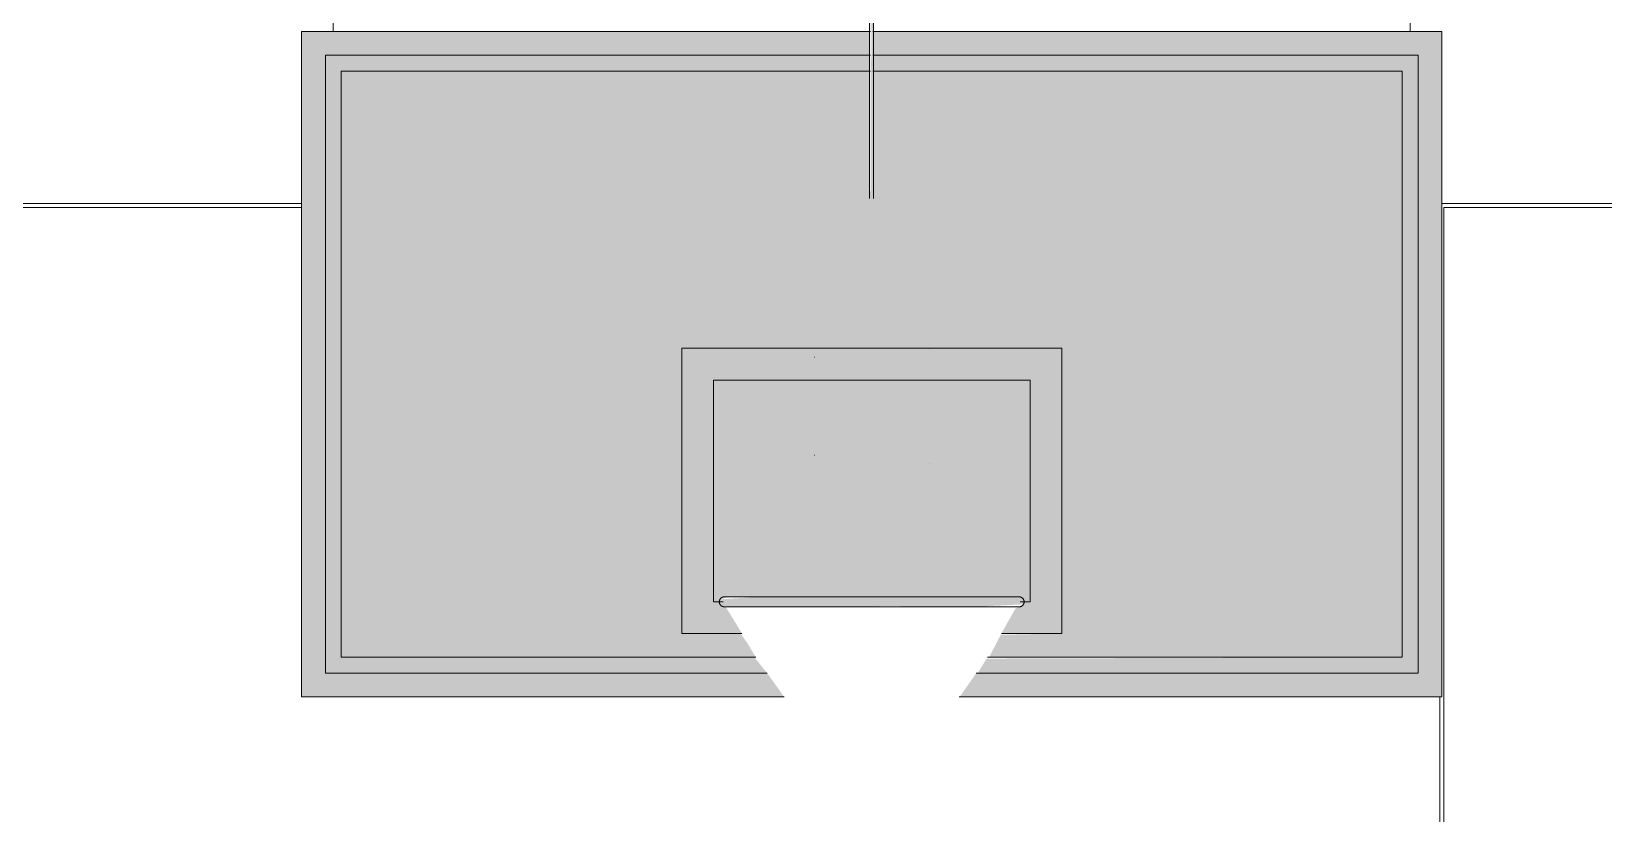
# Model space of a CAD drawing. Header units: inches. Extents: x -54880 to -186, y -265 to 853.
# Drawn here: x -12629 to -12529.8, y 106.6 to 156 of the extents above; entities that cross this region are included whole.
import ezdxf

# ---------------------------------------------------------------- set-up
doc = ezdxf.new("R2010")
doc.units = ezdxf.units.IN
doc.header["$MEASUREMENT"] = 0
doc.layers.add('A-WALL-PATT', color=111, linetype='Continuous', lineweight=9)
doc.layers.add('Q-SPCQ', color=91, linetype='Continuous', lineweight=9)

# ---------------------------------------------------------------- blocks, each defined once
blk = doc.blocks.new('Basketball_Backstop-Performance_Sports_Systems-3103-Ceiling_Hung - 27_-0_ to 27_-11 7_8_-706978-Section 6')
at = {"layer": 'Q-SPCQ'}
h = blk.add_hatch(color=256, dxfattribs=at)
h.paths.add_polyline_path([(-24956.612, 145.856), (-24956.676, 208.891), (-24956.737, 208.884), (-24956.67, 145.882), (-24956.64, 145.862)], flags=0)
h.paths.add_polyline_path([(-24956.737, 208.977), (-24956.676, 209.069), (-24956.737, 209.069)], flags=0)
for points in [[(-24956.612, 145.856), (-24956.503, 145.965), (-24956.487, 146.074), (-24956.549, 208.891), (-24956.612, 208.884), (-24956.612, 146.731)], [(-24955.622, 120), (-24947.223, 120), (-24947.023, 120.156), (-24947.28, 120.27), (-24947.722, 120.31), (-24961.748, 120.279), (-24964.262, 120.276), (-24966.19, 120.156), (-24965.933, 120), (-24956.607, 120)], [(-24953.482, 120.309), (-24953.482, 120.312), (-24953.629, 120.312)], [(-24957.614, 119.687), (-24955.522, 119.742), (-24953.361, 119.695), (-24950.996, 119.708), (-24949.873, 119.697), (-24947.023, 119.844), (-24947.28, 120), (-24965.99, 120), (-24966.19, 119.844), (-24965.933, 119.73), (-24964.725, 119.695), (-24957.747, 119.691)]]:
    blk.add_hatch(color=256, dxfattribs=at).paths.add_polyline_path(points, flags=0)
h = blk.add_hatch(color=256, dxfattribs=at)
h.paths.add_polyline_path([(-24992.607, 114), (-24962.134, 114), (-24963.208, 115.5), (-24991.107, 115.5), (-24991.107, 154.5), (-24956.737, 154.5), (-24956.737, 156), (-24992.607, 156), (-24992.607, 123.295)], flags=0)
h.paths.add_polyline_path([(-24950.806, 114), (-24920.607, 114), (-24920.607, 156), (-24956.487, 156), (-24956.487, 154.5), (-24922.107, 154.5), (-24922.107, 115.5), (-24950.005, 115.5), (-24951.052, 114)], flags=0)
h = blk.add_hatch(color=256, dxfattribs=at)
h.paths.add_polyline_path([(-24991.107, 115.5), (-24963.208, 115.5), (-24964.02, 116.5), (-24990.107, 116.5), (-24990.107, 153.5), (-24956.737, 153.5), (-24956.737, 154.5), (-24991.107, 154.5), (-24991.107, 123.295)], flags=0)
h.paths.add_polyline_path([(-24929.703, 115.5), (-24922.107, 115.5), (-24922.107, 154.5), (-24956.487, 154.5), (-24956.487, 153.5), (-24923.107, 153.5), (-24923.107, 116.5), (-24949.347, 116.419), (-24949.914, 115.5), (-24938.343, 115.5)], flags=0)
h.paths.add_polyline_path([(-24965.919, 118), (-24964.799, 118), (-24965.849, 119.723), (-24965.99, 119.756), (-24966.19, 119.844), (-24966.064, 120), (-24966.607, 120), (-24966.607, 134), (-24946.607, 134), (-24946.607, 120), (-24947.223, 120), (-24947.023, 119.844), (-24947.528, 119.583), (-24948.414, 118), (-24944.607, 118), (-24944.607, 136), (-24968.607, 136), (-24968.607, 118)], flags=0)
h = blk.add_hatch(color=256, dxfattribs=at)
h.paths.add_polyline_path([(-24990.107, 116.5), (-24963.924, 116.5), (-24964.438, 117.355), (-24964.882, 118), (-24968.607, 118), (-24968.607, 136), (-24944.607, 136), (-24944.607, 118), (-24948.46, 117.918), (-24949.193, 116.5), (-24923.107, 116.5), (-24923.107, 153.5), (-24956.487, 153.5), (-24956.549, 145.885), (-24956.674, 145.885), (-24956.737, 146.074), (-24956.737, 153.5), (-24990.107, 153.5), (-24990.107, 123.295)], flags=0)
h.paths.add_polyline_path([(-24966.19, 120), (-24965.99, 120), (-24966.17, 120.165), (-24965.686, 120.292), (-24964.715, 120.305), (-24952.702, 120.312), (-24947.22, 120.243), (-24947.023, 120.156), (-24947.223, 120), (-24946.607, 120), (-24946.607, 134), (-24966.607, 134), (-24966.607, 120)], flags=0)
for p, q in [((-24956.737, 208.887), (-24956.737, 145.456)), ((-24956.487, 145.456), (-24956.487, 208.887)), ((-24990.607, 156), (-24990.607, 157.563)), ((-24922.607, 157.563), (-24922.607, 156)), ((-24956.693, 156), (-24992.607, 156)), ((-24992.607, 156), (-24992.607, 114)), ((-24920.607, 156), (-24956.53, 156)), ((-24920.607, 114), (-24920.607, 156)), ((-24991.107, 115.5), (-24991.107, 154.5)), ((-24991.107, 154.5), (-24956.693, 154.5)), ((-24956.693, 154.5), (-24991.107, 154.5)), ((-24991.107, 154.5), (-24991.107, 115.5)), ((-24956.53, 154.5), (-24922.107, 154.5)), ((-24922.107, 154.5), (-24956.53, 154.5)), ((-24922.107, 154.5), (-24922.107, 115.5)), ((-24922.107, 115.5), (-24922.107, 154.5)), ((-24956.694, 153.5), (-24990.107, 153.5)), ((-24990.107, 153.5), (-24990.107, 116.5)), ((-24990.107, 116.5), (-24990.107, 153.5)), ((-24990.107, 153.5), (-24956.694, 153.5)), ((-24923.107, 153.5), (-24956.529, 153.5)), ((-24956.529, 153.5), (-24923.107, 153.5)), ((-24923.107, 116.5), (-24923.107, 153.5)), ((-24923.107, 153.5), (-24923.107, 116.5)), ((-24968.607, 118), (-24968.607, 136)), ((-24968.607, 136), (-24944.607, 136)), ((-24944.607, 136), (-24968.607, 136)), ((-24968.607, 136), (-24968.607, 118)), ((-24960.225, 135.437), (-24960.231, 135.437)), ((-24952.988, 135.937), (-24952.982, 135.937)), ((-24944.607, 136), (-24944.607, 118)), ((-24944.607, 118), (-24944.607, 136)), ((-24946.607, 134), (-24966.607, 134)), ((-24966.607, 134), (-24966.607, 120)), ((-24966.607, 120), (-24966.607, 134)), ((-24966.607, 134), (-24946.607, 134)), ((-24946.607, 120), (-24946.607, 134)), ((-24946.607, 134), (-24946.607, 120)), ((-24960.225, 129.25), (-24960.231, 129.25)), ((-24952.988, 128.75), (-24952.982, 128.75)), ((-24961.107, 120.312), (-24959.732, 120.312)), ((-24959.857, 120.312), (-24960.107, 120.312)), ((-24960.107, 120.304), (-24960.107, 120.312)), ((-24959.732, 120.312), (-24955.622, 120.312)), ((-24955.548, 120.312), (-24953.482, 120.312)), ((-24953.463, 120.312), (-24952.107, 120.312)), ((-24953.107, 120.312), (-24953.357, 120.312)), ((-24953.107, 120.312), (-24953.107, 120.304)), ((-24966.607, 120), (-24965.99, 120)), ((-24965.99, 120), (-24966.607, 120)), ((-24947.223, 120), (-24946.607, 120)), ((-24946.607, 120), (-24947.223, 120)), ((-24964.799, 118), (-24968.607, 118)), ((-24968.607, 118), (-24964.799, 118)), ((-24944.607, 118), (-24948.414, 118)), ((-24948.414, 118), (-24944.607, 118)), ((-24990.107, 116.5), (-24963.92, 116.5)), ((-24963.92, 116.5), (-24990.107, 116.5)), ((-24949.289, 116.5), (-24923.107, 116.5)), ((-24923.107, 116.5), (-24949.289, 116.5)), ((-24963.208, 115.5), (-24991.107, 115.5)), ((-24991.107, 115.5), (-24963.208, 115.5)), ((-24922.107, 115.5), (-24950.005, 115.5)), ((-24950.005, 115.5), (-24922.107, 115.5)), ((-24992.607, 114), (-24962.128, 114)), ((-24951.09, 114), (-24920.607, 114))]:
    blk.add_line(p, q, dxfattribs=at)
at = {"layer": 'Q-SPCQ', "flags": 128}
for points in [[(-24966.232, 120), (-24966.231, 120.012), (-24966.231, 120.025), (-24966.229, 120.037), (-24966.228, 120.05), (-24966.225, 120.062), (-24966.223, 120.074), (-24966.219, 120.086), (-24966.216, 120.098), (-24966.211, 120.11), (-24966.207, 120.122), (-24966.202, 120.133), (-24966.196, 120.144), (-24966.19, 120.155), (-24966.184, 120.166), (-24966.177, 120.176), (-24966.17, 120.187), (-24966.162, 120.196), (-24966.154, 120.206), (-24966.146, 120.215), (-24966.137, 120.224), (-24966.128, 120.233), (-24966.118, 120.241), (-24966.108, 120.249), (-24966.098, 120.256), (-24966.088, 120.263), (-24966.077, 120.27), (-24966.066, 120.276), (-24966.055, 120.281), (-24966.044, 120.287), (-24966.032, 120.291), (-24966.021, 120.296), (-24966.009, 120.299), (-24965.997, 120.303), (-24965.984, 120.306), (-24965.972, 120.308), (-24965.96, 120.31), (-24965.947, 120.311), (-24965.935, 120.312), (-24965.922, 120.312), (-24965.919, 120.312)], [(-24947.294, 120.312), (-24947.301, 120.312), (-24947.324, 120.312), (-24947.361, 120.312), (-24947.413, 120.312), (-24947.48, 120.312), (-24947.561, 120.312), (-24947.657, 120.312), (-24947.767, 120.312), (-24947.891, 120.312), (-24948.029, 120.312), (-24948.181, 120.312), (-24948.346, 120.312), (-24948.525, 120.312), (-24948.716, 120.312), (-24948.921, 120.312), (-24949.137, 120.312), (-24949.365, 120.312), (-24949.605, 120.312), (-24949.856, 120.312), (-24950.118, 120.312), (-24950.391, 120.312), (-24950.673, 120.312), (-24950.965, 120.312), (-24951.266, 120.312), (-24951.575, 120.312), (-24951.892, 120.312), (-24952.217, 120.312), (-24952.549, 120.312), (-24952.888, 120.312), (-24953.232, 120.312), (-24953.582, 120.312), (-24953.936, 120.312), (-24954.295, 120.312), (-24954.658, 120.312), (-24955.024, 120.312), (-24955.392, 120.312), (-24955.762, 120.312), (-24956.134, 120.312), (-24956.506, 120.312), (-24956.878, 120.312), (-24957.25, 120.312), (-24957.621, 120.312), (-24957.991, 120.312), (-24958.358, 120.312), (-24958.722, 120.312), (-24959.083, 120.312), (-24959.44, 120.312), (-24959.793, 120.312), (-24960.14, 120.312), (-24960.482, 120.312), (-24960.817, 120.312), (-24961.146, 120.312), (-24961.468, 120.312), (-24961.781, 120.312), (-24962.087, 120.312), (-24962.384, 120.312), (-24962.671, 120.312), (-24962.949, 120.312), (-24963.216, 120.312), (-24963.474, 120.312), (-24963.72, 120.312), (-24963.954, 120.312), (-24964.177, 120.312), (-24964.388, 120.312), (-24964.586, 120.312), (-24964.772, 120.312), (-24964.944, 120.312), (-24965.104, 120.312), (-24965.249, 120.312), (-24965.381, 120.312), (-24965.499, 120.312), (-24965.602, 120.312), (-24965.691, 120.312), (-24965.766, 120.312), (-24965.826, 120.312), (-24965.871, 120.312), (-24965.901, 120.312), (-24965.917, 120.312), (-24965.919, 120.312)], [(-24965.919, 120.312), (-24965.912, 120.312), (-24965.889, 120.312), (-24965.852, 120.312), (-24965.8, 120.312), (-24965.733, 120.312), (-24965.652, 120.312), (-24965.556, 120.312), (-24965.446, 120.312), (-24965.322, 120.312), (-24965.184, 120.312), (-24965.032, 120.312), (-24964.867, 120.312), (-24964.688, 120.312), (-24964.497, 120.312), (-24964.292, 120.312), (-24964.076, 120.312), (-24963.848, 120.312), (-24963.608, 120.312), (-24963.357, 120.312), (-24963.095, 120.312), (-24962.822, 120.312), (-24962.54, 120.312), (-24962.248, 120.312), (-24961.947, 120.312), (-24961.638, 120.312), (-24961.321, 120.312), (-24960.996, 120.312), (-24960.664, 120.312), (-24960.325, 120.312), (-24959.981, 120.312), (-24959.631, 120.312), (-24959.277, 120.312), (-24958.918, 120.312), (-24958.555, 120.312), (-24958.189, 120.312), (-24957.821, 120.312), (-24957.451, 120.312), (-24957.079, 120.312), (-24956.707, 120.312), (-24956.335, 120.312), (-24955.963, 120.312), (-24955.622, 120.312)], [(-24955.592, 120.312), (-24955.222, 120.312), (-24954.855, 120.312), (-24954.491, 120.312), (-24954.13, 120.312), (-24953.773, 120.312), (-24953.42, 120.312), (-24953.073, 120.312), (-24952.731, 120.312), (-24952.396, 120.312), (-24952.067, 120.312), (-24951.745, 120.312), (-24951.432, 120.312), (-24951.126, 120.312), (-24950.829, 120.312), (-24950.542, 120.312), (-24950.264, 120.312), (-24949.997, 120.312), (-24949.74, 120.312), (-24949.494, 120.312), (-24949.259, 120.312), (-24949.036, 120.312), (-24948.825, 120.312), (-24948.627, 120.312), (-24948.441, 120.312), (-24948.269, 120.312), (-24948.109, 120.312), (-24947.964, 120.312), (-24947.832, 120.312), (-24947.714, 120.312), (-24947.611, 120.312), (-24947.522, 120.312), (-24947.447, 120.312), (-24947.387, 120.312), (-24947.342, 120.312), (-24947.312, 120.312), (-24947.296, 120.312), (-24947.294, 120.312)], [(-24947.294, 120.312), (-24947.282, 120.312), (-24947.269, 120.312), (-24947.257, 120.31), (-24947.244, 120.309), (-24947.232, 120.306), (-24947.22, 120.304), (-24947.208, 120.3), (-24947.196, 120.297), (-24947.184, 120.292), (-24947.172, 120.288), (-24947.161, 120.283), (-24947.15, 120.277), (-24947.139, 120.271), (-24947.128, 120.265), (-24947.118, 120.258), (-24947.107, 120.251), (-24947.098, 120.243), (-24947.088, 120.235), (-24947.079, 120.227), (-24947.07, 120.218), (-24947.061, 120.209), (-24947.053, 120.199), (-24947.045, 120.189), (-24947.038, 120.179), (-24947.031, 120.169), (-24947.025, 120.158), (-24947.018, 120.147), (-24947.013, 120.136), (-24947.008, 120.125), (-24947.003, 120.113), (-24946.998, 120.101), (-24946.995, 120.09), (-24946.991, 120.078), (-24946.988, 120.065), (-24946.986, 120.053), (-24946.984, 120.041), (-24946.983, 120.028), (-24946.982, 120.016), (-24946.982, 120.003), (-24946.982, 120)], [(-24965.919, 119.687), (-24965.932, 119.688), (-24965.944, 119.688), (-24965.956, 119.69), (-24965.969, 119.691), (-24965.981, 119.694), (-24965.993, 119.696), (-24966.005, 119.7), (-24966.017, 119.703), (-24966.029, 119.708), (-24966.041, 119.712), (-24966.052, 119.717), (-24966.063, 119.723), (-24966.074, 119.729), (-24966.085, 119.735), (-24966.095, 119.742), (-24966.106, 119.749), (-24966.116, 119.757), (-24966.125, 119.765), (-24966.134, 119.773), (-24966.143, 119.782), (-24966.152, 119.791), (-24966.16, 119.801), (-24966.168, 119.811), (-24966.175, 119.821), (-24966.182, 119.831), (-24966.189, 119.842), (-24966.195, 119.853), (-24966.2, 119.864), (-24966.206, 119.875), (-24966.21, 119.887), (-24966.215, 119.899), (-24966.218, 119.91), (-24966.222, 119.922), (-24966.225, 119.935), (-24966.227, 119.947), (-24966.229, 119.959), (-24966.23, 119.972), (-24966.231, 119.984), (-24966.232, 119.997), (-24966.232, 120)], [(-24965.919, 119.687), (-24965.912, 119.687), (-24965.889, 119.687), (-24965.852, 119.687), (-24965.8, 119.687), (-24965.733, 119.687), (-24965.652, 119.687), (-24965.556, 119.687), (-24965.446, 119.687), (-24965.322, 119.687), (-24965.184, 119.687), (-24965.032, 119.687), (-24964.867, 119.687), (-24964.688, 119.687), (-24964.497, 119.687), (-24964.292, 119.687), (-24964.076, 119.687), (-24963.848, 119.687), (-24963.608, 119.687), (-24963.357, 119.687), (-24963.095, 119.687), (-24962.822, 119.687), (-24962.54, 119.687), (-24962.248, 119.687), (-24961.947, 119.687), (-24961.638, 119.687), (-24961.321, 119.687), (-24960.996, 119.687), (-24960.664, 119.687), (-24960.325, 119.687), (-24959.981, 119.687), (-24959.631, 119.687), (-24959.277, 119.687), (-24958.918, 119.687), (-24958.555, 119.687), (-24958.189, 119.687), (-24957.821, 119.687), (-24957.451, 119.687), (-24957.079, 119.687), (-24956.707, 119.687), (-24956.335, 119.687), (-24955.963, 119.687), (-24955.592, 119.687), (-24955.222, 119.687), (-24954.855, 119.687), (-24954.491, 119.687), (-24954.13, 119.687), (-24953.773, 119.687), (-24953.42, 119.687), (-24953.073, 119.687), (-24952.731, 119.687), (-24952.396, 119.687), (-24952.067, 119.687), (-24951.745, 119.687), (-24951.432, 119.687), (-24951.126, 119.687), (-24950.829, 119.687), (-24950.542, 119.687), (-24950.264, 119.687), (-24949.997, 119.687), (-24949.74, 119.687), (-24949.494, 119.687), (-24949.259, 119.687), (-24949.036, 119.687), (-24948.825, 119.687), (-24948.627, 119.687), (-24948.441, 119.687), (-24948.269, 119.687), (-24948.109, 119.687), (-24947.964, 119.687), (-24947.832, 119.687), (-24947.714, 119.687), (-24947.611, 119.687), (-24947.522, 119.687), (-24947.447, 119.687), (-24947.387, 119.687), (-24947.342, 119.687), (-24947.312, 119.687), (-24947.296, 119.687), (-24947.294, 119.687)], [(-24965.691, 119.687), (-24965.766, 119.687), (-24965.826, 119.687), (-24965.871, 119.687), (-24965.901, 119.687), (-24965.917, 119.687), (-24965.919, 119.687)], [(-24947.294, 119.687), (-24947.301, 119.687), (-24947.324, 119.687), (-24947.361, 119.687), (-24947.413, 119.687), (-24947.48, 119.687), (-24947.561, 119.687)], [(-24946.982, 120), (-24946.982, 119.988), (-24946.983, 119.975), (-24946.984, 119.963), (-24946.986, 119.95), (-24946.988, 119.938), (-24946.99, 119.926), (-24946.994, 119.914), (-24946.997, 119.902), (-24947.002, 119.89), (-24947.006, 119.878), (-24947.011, 119.867), (-24947.017, 119.856), (-24947.023, 119.845), (-24947.029, 119.834), (-24947.036, 119.824), (-24947.043, 119.813), (-24947.051, 119.804), (-24947.059, 119.794), (-24947.068, 119.785), (-24947.076, 119.776), (-24947.085, 119.767), (-24947.095, 119.759), (-24947.105, 119.751), (-24947.115, 119.744), (-24947.125, 119.737), (-24947.136, 119.73), (-24947.147, 119.724), (-24947.158, 119.719), (-24947.169, 119.713), (-24947.181, 119.709), (-24947.193, 119.704), (-24947.204, 119.701), (-24947.216, 119.697), (-24947.229, 119.694), (-24947.241, 119.692), (-24947.253, 119.69), (-24947.266, 119.689), (-24947.278, 119.688), (-24947.291, 119.688), (-24947.294, 119.687)]]:
    blk.add_lwpolyline(points, dxfattribs=at)

msp = doc.modelspace()

# ---------------------------------------------------------------- hatches: boundary and pattern name
at = {"layer": 'A-WALL-PATT'}
h = msp.add_hatch(dxfattribs=at)
h.set_pattern_fill('FP_24', color=256, style=0, pattern_type=2)
h.set_pattern_definition([(90, (-37292.5, -1109.5), (-193, -193), [48, -145]), (180, (-37292.5, -1109.5), (-2e-14, -193), [96.25, -96.75]), (270, (-37388.74, -1061.5), (-193, -193), [48, -145]), (180, (-37292.5, -1061.5), (-2e-14, -193), [96.25, -96.75]), (270, (-37389, -1061.5), (-193, -193), [48, -145]), (180, (-37389, -1061.5), (-2e-14, -193), [96.25, -96.75]), (90, (-37485.24, -1109.5), (-193, -193), [48, -145]), (180, (-37389, -1109.5), (-2e-14, -193), [96.25, -96.75]), (90, (-37340.5, -1061.25), (-193, -193), [48, -145]), (180, (-37292.24, -1061.25), (-2e-14, -193), [48.25, -144.75]), (180, (-37292.24, -1013.25), (-2e-14, -193), [48.25, -144.75]), (90, (-37437, -1061.25), (-193, -193), [48, -145]), (180, (-37340.74, -1061.25), (-2e-14, -193), [96.25, -96.75]), (270, (-37340.74, -1013.25), (-193, -193), [48, -145]), (180, (-37340.74, -1013.25), (-2e-14, -193), [96.25, -96.75]), (180, (-37437.24, -1061.25), (-2e-14, -193), [48, -145]), (270, (-37437.24, -1013.25), (-193, -193), [48, -145]), (180, (-37437.24, -1013.25), (-2e-14, -193), [48, -145]), (90, (-37292.5, -1013), (-193, -193), [48, -145]), (180, (-37292.5, -1013), (-2e-14, -193), [96.25, -96.75]), (270, (-37388.74, -965), (-193, -193), [48, -145]), (180, (-37292.5, -965), (-2e-14, -193), [96.25, -96.75]), (270, (-37389, -965), (-193, -193), [48, -145]), (180, (-37389, -965), (-2e-14, -193), [96.25, -96.75]), (270, (-37485.24, -965), (-193, -193), [48, -145]), (180, (-37389, -1013), (-2e-14, -193), [96.25, -96.75]), (90, (-37340.5, -964.75), (-193, -193), [48, -145]), (180, (-37292.24, -964.75), (-2e-14, -193), [48.25, -144.75]), (180, (-37292.24, -916.75), (-2e-14, -193), [48.25, -144.75]), (90, (-37437, -964.75), (-193, -193), [48, -145]), (180, (-37340.74, -964.75), (-2e-14, -193), [96.25, -96.75]), (270, (-37340.74, -916.75), (-193, -193), [48, -145]), (180, (-37340.74, -916.75), (-2e-14, -193), [96.25, -96.75]), (180, (-37437.24, -964.75), (-2e-14, -193), [48, -145]), (270, (-37437.24, -916.75), (-193, -193), [48, -145]), (180, (-37437.24, -916.75), (-2e-14, -193), [48, -145])])
h.paths.add_polyline_path([(-12877.383, 1), (-12784.758, 1), (-12784.758, 96), (-12740.758, 96), (-12740.758, 192), (-13012.258, 192), (-13012.258, 1)], flags=0)
h.paths.add_polyline_path([(-12253.324, 1), (-12250.883, 1), (-12250.883, 96.75), (-12161.758, 96.75), (-12161.758, 192), (-12433.258, 192), (-12433.258, 1), (-12324.435, 1)], flags=0)
h.paths.add_polyline_path([(-13069.383, 1), (-13030.258, 1), (-13030.258, 192), (-13225.46, 192), (-13234.29, 164.313), (-13229.604, 164.313), (-13229.541, 160.188), (-13229.416, 160.188), (-13229.416, 157.563), (-13207.541, 157.563), (-13207.541, 156), (-13205.541, 156), (-13205.541, 114), (-13236.072, 113.92), (-13236.581, 113.348), (-13236.633, 113.278), (-13237.466, 107.113), (-13237.6, 104.385), (-13237.616, 101.312), (-13245.541, 101.312), (-13245.479, 105.33), (-13245.8, 109.232), (-13246.612, 113.434), (-13246.777, 113.585), (-13247.096, 114), (-13277.541, 114), (-13277.541, 156), (-13275.541, 156), (-13275.541, 157.563), (-13253.666, 157.563), (-13253.593, 160.188), (-13253.479, 160.188), (-13253.416, 164.313), (-13248.793, 164.313), (-13257.622, 192), (-13301.758, 192), (-13301.758, 1), (-13166.133, 1), (-13166.133, 96.75), (-13069.383, 96.75), (-13069.383, 95.17)], flags=0)
h.paths.add_polyline_path([(-12600.909, 1), (-12560.258, 1), (-12560.258, 99), (-12482.258, 99), (-12482.258, 1), (-12451.258, 1), (-12451.258, 192), (-12559.893, 192), (-12568.723, 164.313), (-12564.036, 164.313), (-12563.974, 160.188), (-12563.849, 160.188), (-12563.849, 157.563), (-12541.974, 157.563), (-12541.974, 156), (-12539.974, 156), (-12539.974, 114), (-12570.504, 113.92), (-12570.991, 113.106), (-12571.142, 112.501), (-12571.812, 108.239), (-12572.033, 104.385), (-12572.048, 101.312), (-12579.972, 101.393), (-12579.911, 105.33), (-12580.232, 109.232), (-12581.033, 113.305), (-12581.546, 114), (-12611.974, 114), (-12611.974, 156), (-12609.974, 156), (-12609.974, 157.563), (-12588.099, 157.563), (-12588.026, 160.188), (-12587.911, 160.188), (-12587.849, 164.313), (-12583.225, 164.313), (-12592.055, 192), (-12722.758, 192), (-12722.758, 1)], flags=0)
h.paths.add_polyline_path([(-13345.758, 1), (-13319.758, 1), (-13319.758, 192), (-13447.725, 192), (-13447.725, 145), (-13345.758, 145), (-13345.758, 95.17)], flags=0)
h.paths.add_polyline_path([(-11978.843, 96.75), (-11872.258, 96.75), (-11872.258, 192), (-12143.758, 192), (-12143.758, 96.75), (-12047.961, 96.75)], flags=0)
h.paths.add_polyline_path([(-11702.369, 96.75), (-11582.758, 96.75), (-11582.758, 192), (-11854.258, 192), (-11854.258, 96.75), (-11711.009, 96.75)], flags=0)
h.paths.add_polyline_path([(-10475.515, 96.75), (-10420.623, 96.75), (-10420.623, 192), (-10433.258, 192), (-10433.271, 145.233), (-10433.498, 142.801), (-10434.412, 139.902), (-10435.355, 138.01), (-10436.911, 135.948), (-10438.905, 134.155), (-10441.389, 132.704), (-10443.426, 131.914), (-10445.966, 131.439), (-10448.549, 131.439), (-10451.25, 131.977), (-10453.849, 133.065), (-10454.568, 133.473), (-10456.276, 134.674), (-10458.257, 136.774), (-10459.567, 138.776), (-10460.522, 141.017), (-10461.057, 143.083), (-10461.258, 146.297), (-10461.258, 192), (-10696.258, 192), (-10696.258, 96.75), (-10492.795, 96.75)], flags=0)
h.paths.add_polyline_path([(-11564.758, 96.75), (-11293.258, 96.75), (-11293.258, 192), (-11564.758, 192), (-11564.758, 132.126)], flags=0)
h.paths.add_polyline_path([(-11275.258, 96.75), (-11003.758, 96.75), (-11003.758, 192), (-11275.258, 192), (-11275.258, 132.669)], flags=0)
h.paths.add_polyline_path([(-10714.258, 96.75), (-10714.258, 192), (-10985.758, 192), (-10985.758, 96.75), (-10734.71, 96.75)], flags=0)
h.paths.add_polyline_path([(-10481.678, 112.758), (-10484.558, 113.091), (-10486.466, 113.603), (-10488.678, 114.635), (-10491.004, 116.364), (-10492.63, 118.088), (-10493.952, 120.085), (-10494.919, 122.295), (-10495.506, 124.802), (-10495.678, 127.079), (-10495.465, 129.508), (-10494.834, 131.863), (-10493.802, 134.073), (-10492.403, 136.07), (-10490.677, 137.795), (-10488.678, 139.193), (-10486.466, 140.224), (-10484.109, 140.855), (-10481.678, 141.067), (-10479.247, 140.855), (-10476.89, 140.224), (-10474.678, 139.193), (-10472.679, 137.795), (-10470.953, 136.07), (-10469.554, 134.073), (-10468.522, 131.863), (-10467.891, 129.508), (-10467.678, 126.77), (-10467.891, 124.337), (-10468.522, 121.978), (-10469.554, 119.764), (-10471.238, 117.479), (-10472.679, 116.036), (-10474.678, 114.635), (-10476.89, 113.603), (-10479.247, 112.971), (-10481.095, 112.809)], flags=0)
h.paths.add_polyline_path([(-13482.17, 145), (-13475.725, 145), (-13475.725, 192), (-13559.911, 192), (-13559.911, 145), (-13499.45, 145)], flags=0)
h.paths.add_polyline_path([(-13587.911, 145), (-13587.911, 192), (-13591.258, 192), (-13591.258, 145)], flags=0)
h.paths.add_polyline_path([(-13630.008, 145), (-13609.258, 145), (-13609.258, 192), (-13630.008, 192), (-13630.008, 169.368)], flags=0)
h.paths.add_polyline_path([(-12568.514, 157.563), (-12568.163, 157.623), (-12568.427, 157.719), (-12568.427, 157.658), (-12568.507, 157.578)], flags=0)
h.paths.add_polyline_path([(-12582.599, 157.938), (-12583.82, 157.563), (-12583.475, 157.623), (-12583.475, 157.706), (-12583.411, 157.723)], flags=0)
h.paths.add_polyline_path([(-12582.599, 157.563), (-12581.092, 157.623), (-12581.91, 160.188), (-12585.849, 160.188), (-12585.849, 157.938), (-12582.599, 157.938), (-12582.599, 157.578)], flags=0)
h.paths.add_polyline_path([(-13249.141, 157.563), (-13249.043, 157.623), (-13249.043, 157.706), (-13249.254, 157.563)], flags=0)
h.paths.add_polyline_path([(-13246.64, 157.563), (-13247.477, 160.188), (-13251.416, 160.188), (-13251.416, 157.938), (-13248.166, 157.938), (-13248.166, 157.563)], flags=0)
h.paths.add_polyline_path([(-13234.916, 157.938), (-13234.04, 157.623), (-13233.994, 157.563), (-13233.73, 157.623), (-13233.994, 157.719), (-13234.104, 157.745)], flags=0)
h.paths.add_polyline_path([(-13234.916, 157.563), (-13234.916, 157.938), (-13231.666, 157.938), (-13231.666, 160.188), (-13235.606, 160.188), (-13236.443, 157.563)], flags=0)
h.paths.add_polyline_path([(-12570.875, 157.563), (-12569.349, 157.623), (-12569.349, 157.938), (-12566.099, 157.938), (-12566.099, 160.188), (-12570.038, 160.188), (-12570.87, 157.578)], flags=0)
h.paths.add_polyline_path([(-13245.521, 164.313), (-13244.854, 164.313), (-13244.854, 192), (-13254.351, 192), (-13245.894, 165.481)], flags=0)
h.paths.add_polyline_path([(-12572.661, 164.313), (-12571.994, 164.313), (-12563.164, 192), (-12572.661, 192), (-12572.661, 165.481)], flags=0)
h.paths.add_polyline_path([(-13238.229, 164.313), (-13237.561, 164.313), (-13228.731, 192), (-13238.229, 192), (-13238.229, 165.481)], flags=0)
h.paths.add_polyline_path([(-12579.286, 164.313), (-12579.286, 192), (-12588.784, 192), (-12579.954, 164.313), (-12579.31, 164.313)], flags=0)

# ---------------------------------------------------------------- block references
at = {"layer": 'Q-SPCQ'}
msp.add_blockref('Basketball_Backstop-Performance_Sports_Systems-3103-Ceiling_Hung - 27_-0_ to 27_-11 7_8_-706978-Section 6', (12380.633, 0), dxfattribs=at)

doc.saveas('drawing.dxf')
